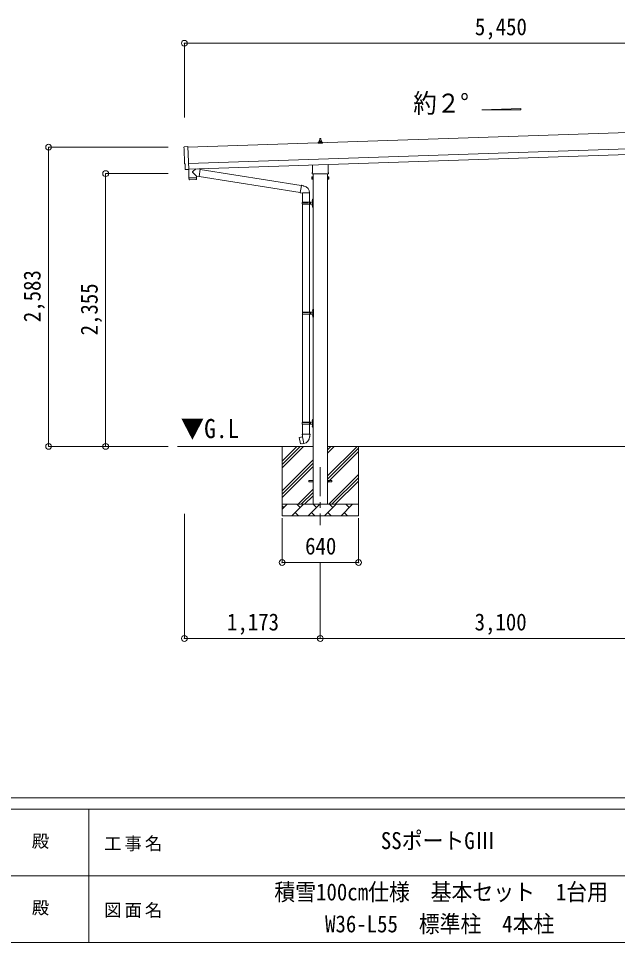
# Model space of a CAD drawing. Units: millimetres at full size, sheet at 1:50. Extents: x -14053 to 14053, y -9700 to 9700.
# Drawn here: x -1355 to 3812, y -9700 to -1722 of the extents above; entities that cross this region are included whole.
import ezdxf
from ezdxf.enums import TextEntityAlignment as Align

# ---------------------------------------------------------------- set-up
doc = ezdxf.new("R2010")
doc.units = ezdxf.units.MM
doc.header["$LTSCALE"] = 50
doc.header["$PDMODE"] = 32
doc.header["$PDSIZE"] = 50
doc.linetypes.add('CHAIN1', pattern=[8, 5, -1, 1, -1])
for name, color, linetype, lineweight in [('0-0_0', 7, 'Continuous', 9), ('0-1_Defpoints', 4, 'Continuous', 9), ('0-2_TEXT1', 7, 'Continuous', 9), ('0-4_OTH_LINE', 7, 'CHAIN1', 9), ('0-6_PARTS1', 6, 'Continuous', 9), ('0-7_PARTS2', 4, 'Continuous', 9), ('0-F', 6, 'Continuous', 9), ('F-0', 7, 'Continuous', 9)]:
    doc.layers.add(name, color=color, linetype=linetype, lineweight=lineweight)
doc.styles.add('ＭＳ ゴシック', font='')
doc.styles.get('ＭＳ ゴシック').set_extended_font_data('MS Gothic')

msp = doc.modelspace()

# ---------------------------------------------------------------- linework, layer by layer
at = {"layer": '0-0_0'}
for p, q in [((1186.05, -5416.95), (16.09, -5416.95)), ((918.55, -5416.95), (918.55, -6016.95)), ((918.55, -5602), (1103.6, -5416.95)), ((918.55, -5573.72), (1075.31, -5416.95)), ((918.55, -5545.43), (1047.03, -5416.95)), ((1311.05, -5672.05), (1566.14, -5416.95)), ((1311.05, -5474.06), (1368.15, -5416.95)), ((1311.05, -5445.77), (1339.87, -5416.95)), ((4286.05, -5416.95), (1311.05, -5416.95)), ((1578.55, -5416.95), (1578.55, -6016.95)), ((1311.05, -5700.33), (1578.55, -5432.83)), ((1311.05, -5728.62), (1578.55, -5461.12)), ((918.55, -5799.99), (1186.05, -5532.49)), ((918.55, -5828.27), (1186.05, -5560.77)), ((918.55, -5856.56), (1186.05, -5589.06)), ((1320.7, -5916.95), (1578.55, -5659.11)), ((1348.99, -5916.95), (1578.55, -5687.39)), ((1377.27, -5916.95), (1578.55, -5715.68)), ((1056.14, -5916.95), (1186.05, -5787.05)), ((1084.43, -5916.95), (1186.05, -5815.33)), ((1112.71, -5916.95), (1186.05, -5843.62)), ((918.55, -5916.95), (1578.55, -5916.95)), ((918.55, -5959.84), (961.44, -5916.95)), ((932.89, -5945.5), (918.55, -5931.16)), ((1002.86, -6016.95), (1102.86, -5916.95)), ((1074.31, -5945.5), (1045.75, -5916.95)), ((1144.28, -6016.95), (1244.28, -5916.95)), ((1215.73, -5945.5), (1187.18, -5916.95)), ((1285.7, -6016.95), (1385.7, -5916.95)), ((1357.15, -5945.5), (1328.6, -5916.95)), ((1427.12, -6016.95), (1527.12, -5916.95)), ((1498.57, -5945.5), (1470.02, -5916.95)), ((1575.26, -5916.95), (1578.55, -5913.67)), ((1578.55, -6016.95), (918.55, -6016.95)), ((1031.41, -5988.4), (1059.97, -6016.95)), ((1172.84, -5988.4), (1201.39, -6016.95)), ((1314.26, -5988.4), (1342.81, -6016.95)), ((1455.68, -5988.4), (1484.23, -6016.95))]:
    msp.add_line(p, q, dxfattribs=at)
at = {"layer": '0-1_Defpoints'}
for p, q in [((5489.91, -2653.87), (106.9, -2833.3)), ((1230.3, -2798.19), (1230.3, -2790.47)), ((1230.68, -2789.69), (1266.41, -2789.69)), ((1231.06, -2789.5), (1237.78, -2787.87)), ((1238.16, -2787.69), (1258.93, -2787.69)), ((1238.55, -2786.9), (1238.55, -2782.69)), ((1239.55, -2782.69), (1257.55, -2782.69)), ((1242.55, -2782.69), (1243.27, -2759.16)), ((1244.27, -2758.19), (1252.82, -2758.19)), ((1253.82, -2759.16), (1254.55, -2782.69)), ((1258.55, -2786.9), (1258.55, -2782.69)), ((1266.03, -2789.5), (1259.31, -2787.87)), ((1266.8, -2798.19), (1266.8, -2790.47)), ((111.56, -2973.22), (5494.58, -2793.79)), ((113.23, -3023.2), (5496.24, -2843.76)), ((1266.8, -2798.19), (1230.3, -2798.19)), ((93.73, -3027.62), (86.81, -3027.49)), ((113.32, -3025.96), (113.36, -3026.96)), ((1180.25, -3052.18), (1180.25, -2987.63)), ((1316.85, -2983.08), (1316.85, -3052.18)), ((1174.55, -3090.45), (1175.31, -3089.13)), ((1174.55, -3090.45), (1174.55, -3107.45)), ((1174.55, -3107.45), (1175.31, -3108.76)), ((1181.55, -3094.04), (1175.31, -3094.04)), ((1181.55, -3103.86), (1175.31, -3103.86)), ((1181.55, -3108.76), (1175.31, -3108.76)), ((1178.55, -3060.95), (1178.55, -3055.45)), ((1316.48, -3064.45), (1180.61, -3064.45)), ((1184.05, -3108.15), (1181.55, -3108.15)), ((1186.05, -3064.45), (1186.05, -5916.95)), ((1311.05, -5916.95), (1311.05, -3064.45)), ((1313.05, -3108.15), (1315.55, -3108.15)), ((1315.55, -3094.04), (1321.79, -3094.04)), ((1315.55, -3103.86), (1321.79, -3103.86)), ((1315.55, -3108.76), (1321.79, -3108.76)), ((1318.55, -3055.45), (1318.55, -3060.95)), ((1322.55, -3090.45), (1321.79, -3089.13)), ((1322.55, -3107.45), (1321.79, -3108.76)), ((1322.55, -3090.45), (1322.55, -3107.45)), ((1148.55, -5712.45), (1186.05, -5712.45)), ((1148.55, -5721.45), (1148.55, -5712.45)), ((1148.55, -5721.45), (1186.05, -5721.45)), ((1311.05, -5712.45), (1348.55, -5712.45)), ((1311.05, -5721.45), (1348.55, -5721.45)), ((1348.55, -5721.45), (1348.55, -5712.45))]:
    msp.add_line(p, q, dxfattribs=at)
for points in [[(75.23, -2830.92), (106.73, -2828.22), (113.32, -3025.96)], [(83.87, -3024.59), (82.3, -2977.59), (81.7, -2977.61)], [(94.47, -3027.32), (95.11, -3026.67), (113.36, -3026.97)], [(1181.55, -3108.76), (1181.55, -3089.13), (1175.31, -3089.13)], [(1181.55, -3108.15), (1181.55, -3089.75), (1184.05, -3089.75)], [(1315.55, -3108.15), (1315.55, -3089.75), (1313.05, -3089.75)], [(1315.55, -3108.76), (1315.55, -3089.13), (1321.79, -3089.13)]]:
    msp.add_lwpolyline(points, dxfattribs=at)
for points in [[(1184.05, -3109.45), (1184.05, -3088.45), (1186.05, -3088.45), (1186.05, -3109.45)], [(1313.05, -3109.45), (1313.05, -3088.45), (1311.05, -3088.45), (1311.05, -3109.45)]]:
    msp.add_lwpolyline(points, close=True, dxfattribs=at)
for centre, radius, start, end in [((1231.3, -2790.47), 1, 103.62699, 180), ((1237.55, -2786.9), 1, 283.62699, 0), ((1242.63, -2783.32), 4.13, 90, 171.17633), ((1239.55, -2783.69), 1, 90, 180), ((1244.27, -2759.19), 1, 90, 178.60509), ((1251.88, -2782.69), 4.83, 133.60282, 180), ((1245.21, -2782.69), 4.83, 0, 46.39718), ((1252.82, -2759.19), 1, 1.39491, 90), ((1254.46, -2783.32), 4.13, 8.82367, 90), ((1257.55, -2783.69), 1, 0, 90), ((1259.55, -2786.9), 1, 180, 256.37301), ((1265.8, -2790.47), 1, 0, 76.37301), ((1178.89, -3091.59), 4.34, 145.61575, 214.38425), ((1190.79, -3098.95), 16.24, 162.41205, 197.58795), ((1178.89, -3106.31), 4.34, 145.61575, 214.38425), ((1182.55, -3055.45), 4, 125.09963, 180), ((1182.55, -3060.95), 4, 180, 194.47751), ((1182.55, -3060.95), 4, 194.47751, 241.04498), ((1314.55, -3060.95), 4, 298.95502, 345.52249), ((1314.55, -3055.45), 4, 0, 54.90037), ((1314.55, -3060.95), 4, 345.52249, 0), ((1318.2, -3091.59), 4.34, 325.61575, 34.38425), ((1306.31, -3098.95), 16.24, 342.41205, 17.58795), ((1318.2, -3106.31), 4.34, 325.61575, 34.38425)]:
    msp.add_arc(centre, radius, start, end, dxfattribs=at)
for centre, major_axis, ratio, start_param, end_param in [((75.49, -2833.91), (-3, -0.1), 0.99863, 4.7647489, 6.2979817), ((-4685.38, -3063.07), (4760.73, 158.69), 0.99863, 6.2686928, 6.2979817), ((81.56, -2973.21), (-4.4, -0.15), 0.99863, 6.2686928, 7.8539816), ((86.87, -3024.48), (-2.11, -2.14), 0.9974, 5.5252311, 7.0411395), ((93.76, -3026.62), (-0.704, -0.714), 0.9974, 0.7579542, 1.5707963)]:
    msp.add_ellipse(centre, major_axis=major_axis, ratio=ratio, start_param=start_param, end_param=end_param, dxfattribs=at)
at = {"layer": '0-2_TEXT1'}
for p, q in [((174.65, -3021.15), (147.43, -3044.18)), ((212.34, -3024.44), (186.42, -3020.76)), ((212.34, -3024.44), (203.37, -3087.51)), ((212.57, -3026.35), (1084.68, -3165.2)), ((115.36, -3099.17), (116.03, -3112.21)), ((119.83, -3098.02), (119.88, -3099.02)), ((178.89, -3084.03), (147.4, -3051.51)), ((174.8, -3096.19), (174.81, -3097.19)), ((178.89, -3084.03), (203.37, -3087.51)), ((178.89, -3084.03), (179.29, -3096.04)), ((203.14, -3085.6), (1074.26, -3224.3)), ((176.63, -3113.13), (119.12, -3115.05)), ((1085, -3163.38), (1079.47, -3194.75)), ((1085, -3163.38), (1086.14, -3161.4)), ((1086.14, -3161.4), (1089.7, -3162.03)), ((1089.7, -3162.03), (1090.12, -3164.38)), ((1104.63, -3167.2), (1106.32, -3168.83)), ((1106.32, -3168.83), (1108.43, -3169.28)), ((1073.93, -3226.11), (1079.47, -3194.75)), ((1073.93, -3226.11), (1074.33, -3228.37)), ((1073.93, -3226.11), (1079.09, -3226.93)), ((1074.33, -3228.37), (1077.89, -3228.99)), ((1077.89, -3228.99), (1079.09, -3226.93)), ((1079.09, -3226.93), (1093.69, -3229.24)), ((1093.69, -3229.24), (1095.9, -3228.26)), ((1156.19, -3228.65), (1095.01, -3228.65)), ((1096.05, -3228.65), (1096.05, -3307.95)), ((1156.05, -3228.65), (1156.05, -3307.95)), ((1093.05, -3309.95), (1143.38, -3309.95)), ((1093.05, -3323.95), (1143.38, -3323.95)), ((1094.05, -3307.95), (1180.05, -3307.95)), ((1094.05, -3307.95), (1094.05, -3309.95)), ((1094.05, -3325.95), (1094.05, -3323.95)), ((1094.05, -3325.95), (1180.05, -3325.95)), ((1096.05, -3325.95), (1096.05, -4257.95)), ((1153.05, -3307.95), (1153.05, -3312.45)), ((1153.05, -3312.45), (1155.05, -3312.45)), ((1153.05, -3325.95), (1153.05, -3321.45)), ((1153.05, -3321.45), (1155.05, -3321.45)), ((1155.05, -3312.45), (1155.05, -3316.95)), ((1155.05, -3321.45), (1155.05, -3316.95)), ((1156.05, -3325.95), (1156.05, -4257.95)), ((1161.05, -3307.95), (1161.05, -3316.95)), ((1161.05, -3312.45), (1164.05, -3312.45)), ((1161.05, -3325.95), (1161.05, -3316.95)), ((1161.05, -3321.45), (1164.05, -3321.45)), ((1164.05, -3312.45), (1164.05, -3316.95)), ((1164.05, -3321.45), (1164.05, -3316.95)), ((1179.74, -3290.8), (1181.79, -3291.8)), ((1179.74, -3338.8), (1181.79, -3339.8)), ((1181.01, -3288.8), (1181.65, -3288.8)), ((1181.01, -3288.8), (1181.01, -3297.1)), ((1181.01, -3297.1), (1181.65, -3297.1)), ((1181.01, -3336.8), (1181.65, -3336.8)), ((1181.01, -3336.8), (1181.01, -3345.1)), ((1181.01, -3345.1), (1181.65, -3345.1)), ((1181.65, -3288.8), (1181.65, -3297.1)), ((1181.65, -3288.8), (1182.05, -3289.2)), ((1181.65, -3297.1), (1182.05, -3296.7)), ((1181.65, -3336.8), (1181.65, -3345.1)), ((1181.65, -3336.8), (1182.05, -3337.2)), ((1181.65, -3345.1), (1182.05, -3344.7)), ((1181.79, -3291.8), (1182.4, -3292.95)), ((1181.79, -3339.8), (1182.4, -3340.95)), ((1182.05, -3284.95), (1185.05, -3283.45)), ((1182.05, -3284.95), (1182.05, -3316.95)), ((1182.05, -3289.2), (1182.05, -3296.7)), ((1182.05, -3348.95), (1182.05, -3316.95)), ((1182.05, -3337.2), (1182.05, -3344.7)), ((1182.05, -3348.95), (1185.05, -3350.45)), ((1185.05, -3283.45), (1185.05, -3316.95)), ((1185.05, -3283.45), (1186.05, -3283.45)), ((1185.05, -3350.45), (1185.05, -3316.95)), ((1185.05, -3350.45), (1186.05, -3350.45)), ((1186.05, -3283.45), (1186.05, -3316.95)), ((1186.05, -3350.45), (1186.05, -3316.95)), ((1095.55, -4259.95), (1145.88, -4259.95)), ((1095.55, -4273.95), (1145.88, -4273.95)), ((1096.05, -4275.94), (1096.05, -5207.95)), ((1096.55, -4257.95), (1182.55, -4257.95)), ((1096.55, -4257.95), (1096.55, -4259.95)), ((1096.55, -4275.95), (1096.55, -4273.95)), ((1096.55, -4275.95), (1182.55, -4275.95)), ((1155.55, -4257.95), (1155.55, -4262.45)), ((1155.55, -4262.45), (1157.55, -4262.45)), ((1155.55, -4275.95), (1155.55, -4271.45)), ((1155.55, -4271.45), (1157.55, -4271.45)), ((1156.05, -4275.94), (1156.05, -5207.95)), ((1157.55, -4262.45), (1157.55, -4266.95)), ((1157.55, -4271.45), (1157.55, -4266.95)), ((1163.55, -4257.95), (1163.55, -4266.95)), ((1163.55, -4262.45), (1166.55, -4262.45)), ((1163.55, -4275.95), (1163.55, -4266.95)), ((1163.55, -4271.45), (1166.55, -4271.45)), ((1166.55, -4262.45), (1166.55, -4266.95)), ((1166.55, -4271.45), (1166.55, -4266.95)), ((1182.24, -4240.8), (1184.29, -4241.8)), ((1182.24, -4288.8), (1184.29, -4289.8)), ((1183.51, -4238.8), (1184.15, -4238.8)), ((1183.51, -4238.8), (1183.51, -4247.1)), ((1183.51, -4247.1), (1184.15, -4247.1)), ((1183.51, -4286.8), (1184.15, -4286.8)), ((1183.51, -4286.8), (1183.51, -4295.1)), ((1183.51, -4295.1), (1184.15, -4295.1)), ((1184.15, -4238.8), (1184.15, -4247.1)), ((1184.15, -4238.8), (1184.55, -4239.2)), ((1184.15, -4247.1), (1184.55, -4246.7)), ((1184.15, -4286.8), (1184.15, -4295.1)), ((1184.15, -4286.8), (1184.55, -4287.2)), ((1184.15, -4295.1), (1184.55, -4294.7)), ((1184.29, -4241.8), (1184.9, -4242.95)), ((1184.29, -4289.8), (1184.9, -4290.95)), ((1184.55, -4234.95), (1187.55, -4233.45)), ((1184.55, -4234.95), (1184.55, -4266.95)), ((1184.55, -4239.2), (1184.55, -4246.7)), ((1184.55, -4298.95), (1184.55, -4266.95)), ((1184.55, -4287.2), (1184.55, -4294.7)), ((1184.55, -4298.95), (1187.55, -4300.45)), ((1187.55, -4233.45), (1187.55, -4266.95)), ((1187.55, -4233.45), (1188.55, -4233.45)), ((1187.55, -4300.45), (1187.55, -4266.95)), ((1187.55, -4300.45), (1188.55, -4300.45)), ((1188.55, -4233.45), (1188.55, -4266.95)), ((1188.55, -4300.45), (1188.55, -4266.95)), ((1182.05, -5184.95), (1185.05, -5183.45)), ((1182.05, -5184.95), (1182.05, -5216.95)), ((1185.05, -5183.45), (1185.05, -5216.95)), ((1185.05, -5183.45), (1186.05, -5183.45)), ((1186.05, -5183.45), (1186.05, -5216.95)), ((1093.05, -5209.95), (1143.38, -5209.95)), ((1093.05, -5223.95), (1143.38, -5223.95)), ((1094.05, -5207.95), (1180.05, -5207.95)), ((1094.05, -5207.95), (1094.05, -5209.95)), ((1094.05, -5225.95), (1094.05, -5223.95)), ((1094.05, -5225.95), (1180.05, -5225.95)), ((1096.05, -5225.95), (1096.05, -5310.88)), ((1153.05, -5207.95), (1153.05, -5212.45)), ((1153.05, -5212.45), (1155.05, -5212.45)), ((1153.05, -5225.95), (1153.05, -5221.45)), ((1153.05, -5221.45), (1155.05, -5221.45)), ((1155.05, -5212.45), (1155.05, -5216.95)), ((1155.05, -5221.45), (1155.05, -5216.95)), ((1156.05, -5225.95), (1156.05, -5310.88)), ((1161.05, -5207.95), (1161.05, -5216.95)), ((1161.05, -5212.45), (1164.05, -5212.45)), ((1161.05, -5225.95), (1161.05, -5216.95)), ((1161.05, -5221.45), (1164.05, -5221.45)), ((1164.05, -5212.45), (1164.05, -5216.95)), ((1164.05, -5221.45), (1164.05, -5216.95)), ((1179.74, -5190.8), (1181.79, -5191.8)), ((1179.74, -5238.8), (1181.79, -5239.8)), ((1181.01, -5188.8), (1181.65, -5188.8)), ((1181.01, -5188.8), (1181.01, -5197.1)), ((1181.01, -5197.1), (1181.65, -5197.1)), ((1181.01, -5236.8), (1181.65, -5236.8)), ((1181.01, -5236.8), (1181.01, -5245.1)), ((1181.01, -5245.1), (1181.65, -5245.1)), ((1181.65, -5188.8), (1181.65, -5197.1)), ((1181.65, -5188.8), (1182.05, -5189.2)), ((1181.65, -5197.1), (1182.05, -5196.7)), ((1181.65, -5236.8), (1181.65, -5245.1)), ((1181.65, -5236.8), (1182.05, -5237.2)), ((1181.65, -5245.1), (1182.05, -5244.7)), ((1181.79, -5191.8), (1182.4, -5192.95)), ((1181.79, -5239.8), (1182.4, -5240.95)), ((1182.05, -5189.2), (1182.05, -5196.7)), ((1182.05, -5248.95), (1182.05, -5216.95)), ((1182.05, -5237.2), (1182.05, -5244.7)), ((1182.05, -5248.95), (1185.05, -5250.45)), ((1185.05, -5250.45), (1185.05, -5216.95)), ((1185.05, -5250.45), (1186.05, -5250.45)), ((1186.05, -5250.45), (1186.05, -5216.95)), ((1067.59, -5339.33), (1066.78, -5340.5)), ((1066.78, -5340.5), (1076.4, -5395.06)), ((1095.45, -5334.08), (1067.59, -5339.33)), ((1080.33, -5336.72), (1080.12, -5336.97)), ((1094.2, -5310.88), (1092.05, -5311.66)), ((1092.05, -5311.66), (1092.05, -5315.28)), ((1092.05, -5315.28), (1094.29, -5316.09)), ((1094.2, -5310.88), (1126.05, -5310.88)), ((1094.2, -5310.88), (1094.29, -5316.09)), ((1094.29, -5316.09), (1094.55, -5330.88)), ((1094.55, -5330.88), (1095.9, -5332.88)), ((1105.81, -5391.37), (1095.68, -5333.9)), ((1095.7, -5333.08), (1095.7, -5333.78)), ((1095.9, -5332.88), (1095.86, -5332.88)), ((1157.9, -5310.88), (1126.05, -5310.88)), ((1156.23, -5332.82), (1156.16, -5334.98)), ((1157.55, -5330.88), (1156.23, -5332.82)), ((1160.05, -5315.28), (1157.8, -5316.09)), ((1157.9, -5310.88), (1160.05, -5311.66)), ((1160.05, -5311.66), (1160.05, -5315.28)), ((1090.42, -5393.97), (1090.14, -5393.81)), ((1106.11, -5392.14), (1105.87, -5391.47))]:
    msp.add_line(p, q, dxfattribs=at)
for points in [[(112.96, -3026.96), (115.33, -3098.17), (179.29, -3096.04)], [(179.53, -3110.09), (179.33, -3097.04), (115.36, -3099.17)], [(1085, -3163.38), (1090.12, -3164.38), (1104.63, -3167.2)], [(1179.74, -3295.1), (1181.79, -3294.1), (1182.4, -3292.95)], [(1179.74, -3343.1), (1181.79, -3342.1), (1182.4, -3340.95)], [(1182.24, -4245.1), (1184.29, -4244.1), (1184.9, -4242.95)], [(1182.24, -4293.1), (1184.29, -4292.1), (1184.9, -4290.95)], [(1179.74, -5195.1), (1181.79, -5194.1), (1182.4, -5192.95)], [(1179.74, -5243.1), (1181.79, -5242.1), (1182.4, -5240.95)], [(1082.57, -5336.51), (1082.29, -5336.35), (1080.33, -5336.72)], [(1157.9, -5310.88), (1157.8, -5316.09), (1157.55, -5330.88)], [(1105.54, -5391.28), (1077.56, -5395.88), (1076.4, -5395.06)], [(1092.61, -5393.41), (1092.39, -5393.64), (1090.42, -5393.97)]]:
    msp.add_lwpolyline(points, dxfattribs=at)
for centre, radius, start, end in [((150.82, -3047.87), 5, 132.56466, 226.88314), ((176.53, -3110.14), 3, 271.90915, 0.90915), ((119.02, -3112.05), 3, 182.90915, 271.95747), ((1095.9, -3228.26), 60.3, 359.62495, 78), ((1141.8, -3316.95), 49.25, 171.82876, 180.00002), ((1141.8, -3316.95), 49.25, 180.00002, 188.17127), ((1143.38, -3307.95), 2, 270, 359.99998), ((1143.38, -3325.95), 2, 0.00005, 90.00004), ((1185.34, -3292.95), 6, 136.21765, 223.78235), ((1185.34, -3340.95), 6, 136.21765, 223.78235), ((1180.05, -3305.95), 2, 270, 359.99998), ((1180.05, -3327.95), 2, 0.00005, 90.00004), ((1144.3, -4266.95), 49.25, 171.82876, 180.00002), ((1144.3, -4266.95), 49.25, 180.00002, 188.17127), ((1145.88, -4257.95), 2, 270, 359.99998), ((1145.88, -4275.95), 2, 0.00005, 90.00004), ((1187.84, -4242.95), 6, 136.21765, 223.78235), ((1187.84, -4290.95), 6, 136.21765, 223.78235), ((1182.55, -4255.95), 2, 270, 359.99998), ((1182.55, -4277.95), 2, 0.00005, 90.00004), ((1141.8, -5216.95), 49.25, 171.82876, 180.00002), ((1141.8, -5216.95), 49.25, 180.00002, 188.17127), ((1143.38, -5207.95), 2, 270, 359.99998), ((1143.38, -5225.95), 2, 0.00005, 90.00004), ((1185.34, -5192.95), 6, 136.21765, 223.78235), ((1185.34, -5240.95), 6, 136.21765, 223.78235), ((1180.05, -5205.95), 2, 270, 359.99998), ((1180.05, -5227.95), 2, 0.00005, 90.00004), ((1095.4, -5333.78), 0.3, 280.66842, 0), ((1095.9, -5333.08), 0.2, 100, 180), ((1095.9, -5332.88), 60.3, 279.96938, 358), ((1105.59, -5391.58), 0.3, 20, 99.33158), ((1106.3, -5392.07), 0.2, 200, 279.96938)]:
    msp.add_arc(centre, radius, start, end, dxfattribs=at)
at = {"layer": '0-4_OTH_LINE'}
msp.add_line((1248.55, -5596.95), (1248.55, -6096.95), dxfattribs=at)
at = {"layer": '0-6_PARTS1'}
for p, q in [((75.6, -1936.22), (75.6, -2576.02)), ((-1095.8, -2833.9), (-64.54, -2833.9)), ((-603.32, -3061.95), (-64.54, -3061.95)), ((-1095.8, -5416.95), (-64.54, -5416.95)), ((-603.32, -5416.95), (-64.54, -5416.95)), ((75.5, -7074.78), (75.5, -5999.41)), ((918.55, -6419.25), (918.55, -6035.68)), ((1578.55, -6419.25), (1578.55, -6035.68)), ((918.55, -6419.25), (1578.55, -6419.25)), ((1248.55, -7074.78), (1248.55, -6419.25)), ((1248.55, -7074.78), (1248.55, -6419.25))]:
    msp.add_line(p, q, dxfattribs=at)
for p in [(75.6, -1936.22), (-1095.8, -2833.9), (-603.32, -3061.95), (-1095.8, -5416.95), (-603.32, -5416.95), (918.55, -6419.25), (1578.55, -6419.25), (75.5, -7074.78), (1248.55, -7074.78)]:
    msp.add_point(p, dxfattribs=at)
at = {"layer": '0-7_PARTS2'}
for p, q in [((2643.23, -2511.76), (2979.23, -2499.35)), ((2979.23, -2511.76), (2643.23, -2511.76)), ((2979.23, -2499.35), (2979.23, -2511.76))]:
    msp.add_line(p, q, dxfattribs=at)
at = {"layer": '0-F'}
for p, q in [((75.6, -1936.22), (5525.56, -1936.22)), ((-1095.8, -5416.95), (-1095.8, -2833.9)), ((-603.32, -5416.95), (-603.32, -3061.95)), ((1248.55, -7074.78), (75.5, -7074.78)), ((1248.55, -7074.78), (4348.55, -7074.78))]:
    msp.add_line(p, q, dxfattribs=at)
at = {"layer": 'F-0', "color": 5, "lineweight": 5}
for p, q in [((-14053.43, -8450), (13346.57, -8450)), ((-14053.43, -8550), (8901.98, -8550)), ((-748.03, -8550), (-748.03, -9700)), ((-5748.03, -9125), (4501.97, -9125)), ((-14053.43, -9700), (13346.57, -9700))]:
    msp.add_line(p, q, dxfattribs=at)

# ---------------------------------------------------------------- texts
at = {"layer": '0-0_0', "style": 'ＭＳ ゴシック', "width": 0.9}
msp.add_text('▼G.L', height=165, dxfattribs=at).set_placement((43.81, -5394.73), align=Align.BOTTOM_LEFT)
at = {"layer": '0-6_PARTS1', "color": 7, "style": 'ＭＳ ゴシック', "width": 0.9}
msp.add_text('640', height=146.6, dxfattribs=at).set_placement((1117.3, -6394.25), align=Align.BOTTOM_LEFT)
at = {"layer": '0-7_PARTS2', "color": 7, "style": 'ＭＳ ゴシック', "width": 0.9}
msp.add_text('約２°', height=165, dxfattribs=at).set_placement((2050.45, -2585.63), align=Align.BOTTOM_LEFT)
at = {"layer": '0-F', "color": 7, "style": 'ＭＳ ゴシック', "width": 0.9}
for s, p in [('5,450', (2581.83, -1911.22)), ('1,173', (443.27, -7049.78)), ('3,100', (2579.8, -7049.78))]:
    msp.add_text(s, height=146.6, dxfattribs=at).set_placement(p, align=Align.BOTTOM_LEFT)
for s, p in [('2,583', (-1120.8, -4344.18)), ('2,355', (-628.32, -4458.2))]:
    msp.add_text(s, height=146.6, rotation=90, dxfattribs=at).set_placement(p, align=Align.BOTTOM_LEFT)
at = {"layer": 'F-0', "style": 'ＭＳ ゴシック'}
for p in [(-1240.88, -8912.5), (-1240.88, -9487.5)]:
    msp.add_text('殿', height=110, dxfattribs=at).set_placement(p, align=Align.BOTTOM_LEFT)
at = {"layer": 'F-0', "style": 'ＭＳ ゴシック', "width": 0.9}
for s, p in [('SSポートGⅢ', (1770.72, -8937.5)), ('積雪100cm仕様\u3000基本セット\u30001台用', (851.97, -9380.76)), ('W36-L55\u3000標準柱\u30004本柱', (1289.47, -9656.45))]:
    msp.add_text(s, height=146.6, dxfattribs=at).set_placement(p, align=Align.BOTTOM_LEFT)
at = {"layer": 'F-0', "char_height": 110, "attachment_point": 7, "style": 'ＭＳ ゴシック'}
for s, insert in [('\\T1.17;工事名', (-616.19, -8912.5)), ('\\T1.17;図面名', (-616.19, -9487.5))]:
    msp.add_mtext(s, dxfattribs=dict(at, insert=insert))

doc.saveas('drawing.dxf')
